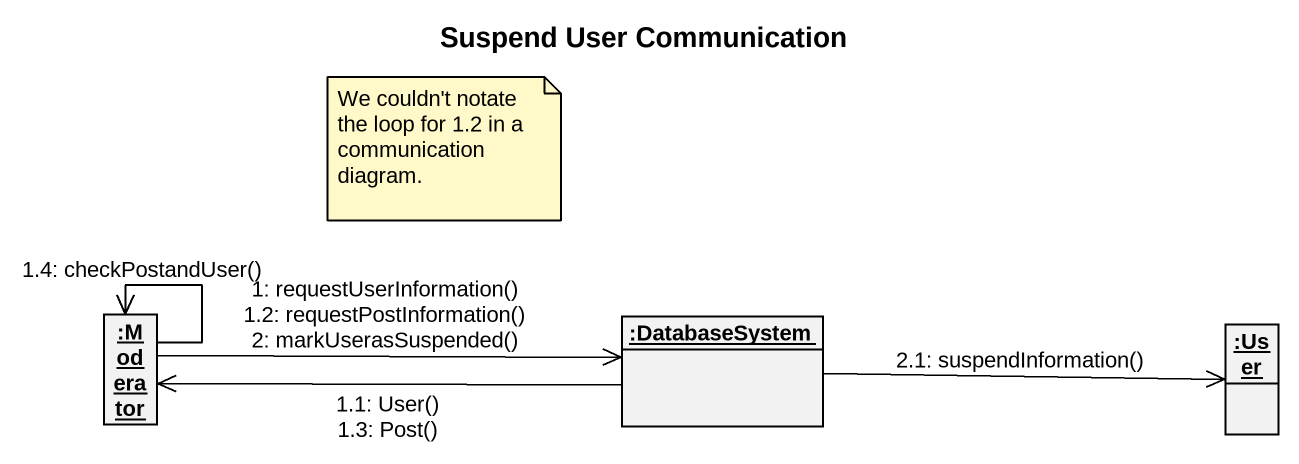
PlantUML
@startuml
title Suspend User Communication
hide circle
hide empty members
object ":Moderator" as Moderator
object ":DatabaseSystem" as DatabaseSystem
object ":User" as User
Moderator -right-> DatabaseSystem : 1: requestUserInformation()\n1.2: requestPostInformation()\n2: markUserasSuspended()
DatabaseSystem -left-> Moderator : 1.1: User()\n1.3: Post()
Moderator --> Moderator : 1.4: checkPostandUser()
DatabaseSystem -right-> User : 2.1: suspendInformation()
note as N1
  We couldn't notate the loop for 1.2 in a communication diagram.
end note
@enduml
